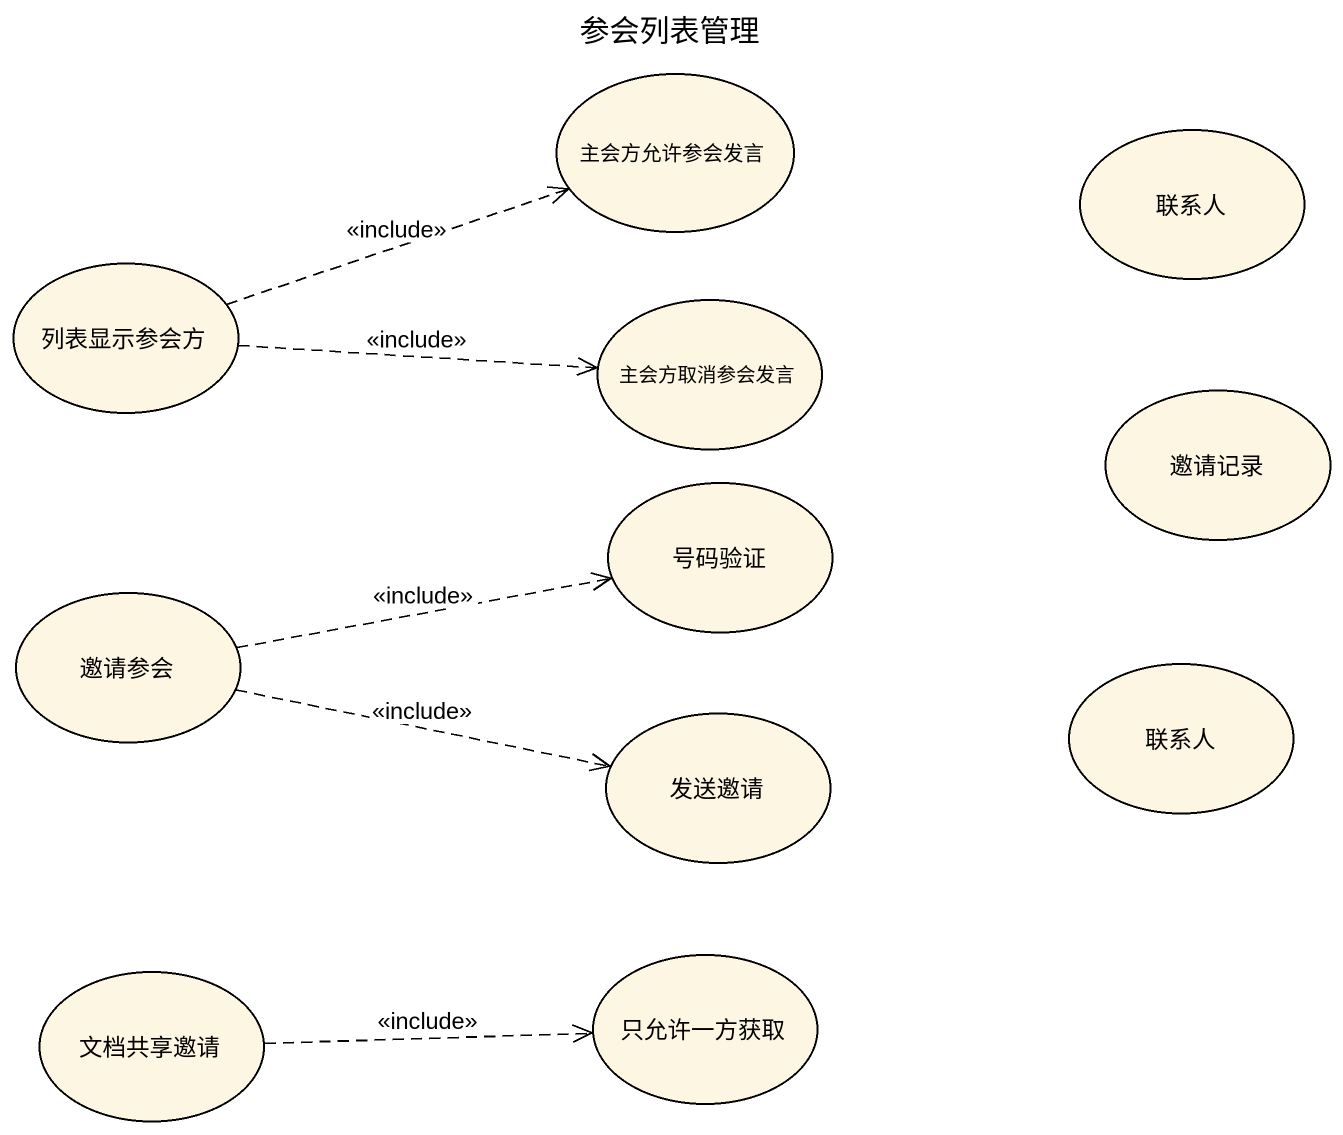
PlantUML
@startuml
title 参会列表管理
usecase 主会方允许参会发言
usecase 联系人
usecase 列表显示参会方
usecase 主会方取消参会发言
usecase 邀请记录
usecase 号码验证
usecase 邀请参会
usecase "联系人" as 联系人_2
usecase 发送邀请
usecase 文档共享邀请
usecase 只允许一方获取
列表显示参会方 .right.> 主会方允许参会发言 : <<include>>
列表显示参会方 .right.> 主会方取消参会发言 : <<include>>
邀请参会 .right.> 号码验证 : <<include>>
邀请参会 .right.> 发送邀请 : <<include>>
文档共享邀请 .right.> 只允许一方获取 : <<include>>
@enduml
